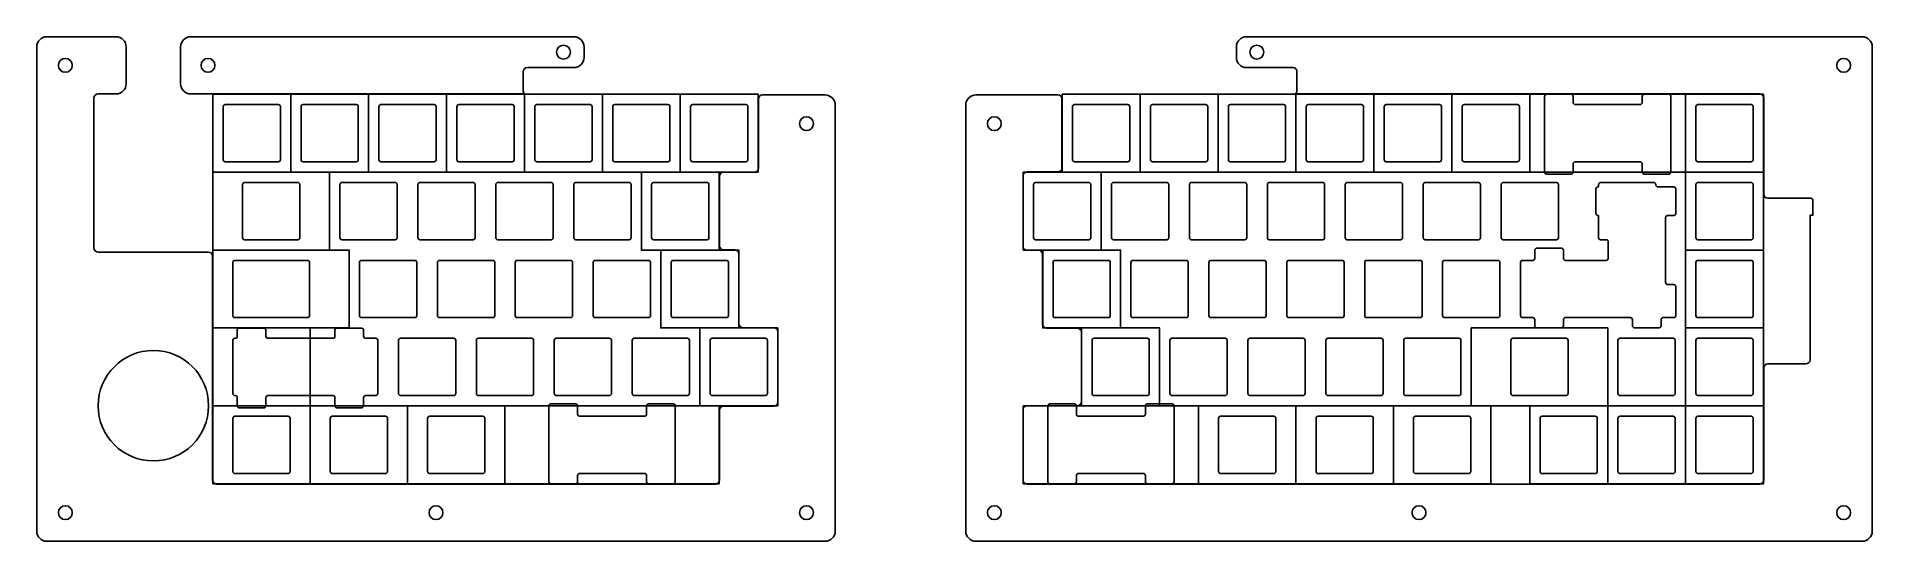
# Model space of a CAD drawing. Header units: millimetres. Extents: x 19 to 468, y 8 to 132.
import ezdxf

# ---------------------------------------------------------------- set-up
doc = ezdxf.new("R2010")
doc.units = ezdxf.units.MM
doc.layers.add('ref', color=150, linetype='Continuous')

msp = doc.modelspace()

# ---------------------------------------------------------------- linework, layer by layer
for p, q in [((21.67, 131.84), (38.54, 131.84)), ((56.84, 131.84), (150.46, 131.84)), ((314.95, 131.84), (465.4, 131.84)), ((19.17, 129.34), (19.17, 10.99)), ((41.04, 129.34), (41.04, 120.34)), ((54.34, 129.34), (54.34, 120.34)), ((152.96, 126.79), (152.96, 129.34)), ((312.45, 126.79), (312.45, 129.34)), ((467.9, 10.99), (467.9, 129.34)), ((138.11, 118.59), (138.11, 123.29)), ((139.11, 124.29), (150.46, 124.29)), ((314.95, 124.29), (326.26, 124.29)), ((327.26, 123.29), (327.26, 118.59)), ((33.17, 116.84), (33.17, 80.2)), ((34.17, 117.84), (38.54, 117.84)), ((56.84, 117.84), (61.15, 117.84)), ((138.44, 117.84), (61.15, 117.84)), ((196.6, 117.59), (211.87, 117.59)), ((248.78, 117.59), (268.81, 117.59)), ((326.92, 117.84), (440.36, 117.84)), ((441.36, 116.84), (441.36, 93.34)), ((195.6, 99.69), (195.6, 116.59)), ((214.37, 115.09), (214.37, 10.99)), ((246.28, 115.09), (246.28, 10.99)), ((269.81, 99.79), (269.81, 116.59)), ((261.28, 98.79), (268.81, 98.79)), ((186.08, 80.74), (186.08, 97.69)), ((187.08, 98.69), (194.6, 98.69)), ((260.28, 80.64), (260.28, 97.79)), ((452.88, 92.34), (442.36, 92.34)), ((453.38, 88.24), (453.38, 91.84)), ((452.68, 52.87), (452.68, 88.14)), ((452.73, 88.19), (453.33, 88.19)), ((61.15, 79.2), (34.17, 79.2)), ((62.15, 23.49), (62.15, 78.2)), ((189.84, 79.74), (187.08, 79.74)), ((190.84, 61.69), (190.84, 78.74)), ((264.05, 79.64), (261.28, 79.64)), ((265.05, 61.59), (265.05, 78.64)), ((199.37, 60.69), (191.84, 60.69)), ((200.37, 42.54), (200.37, 59.69)), ((273.57, 60.59), (266.05, 60.59)), ((274.57, 42.64), (274.57, 59.59)), ((441.36, 50.87), (441.36, 23.49)), ((442.36, 51.87), (451.68, 51.87)), ((186.08, 23.49), (186.08, 40.54)), ((187.08, 41.54), (199.37, 41.54)), ((260.28, 23.49), (260.28, 40.64)), ((261.28, 41.64), (273.57, 41.64)), ((63.15, 22.49), (185.08, 22.49)), ((440.36, 22.49), (261.28, 22.49)), ((21.67, 8.49), (211.87, 8.49)), ((248.78, 8.49), (465.4, 8.49))]:
    msp.add_line(p, q)
for centre, radius in [((26.17, 124.84), 1.7), ((61.04, 124.84), 1.7), ((147.96, 128.07), 1.7), ((317.45, 128.07), 1.7), ((460.9, 124.84), 1.7), ((207.37, 110.59), 1.7), ((253.28, 110.59), 1.7), ((47.69, 41.63), 13.5), ((26.17, 15.49), 1.7), ((116.77, 15.49), 1.7), ((207.37, 15.49), 1.7), ((253.28, 15.49), 1.7), ((357.09, 15.49), 1.7), ((460.9, 15.49), 1.7)]:
    msp.add_circle(centre, radius)
for centre, radius, start, end in [((21.67, 129.34), 2.5, 90, 180), ((38.54, 129.34), 2.5, 0, 90), ((56.84, 129.34), 2.5, 90, 180), ((150.46, 129.34), 2.5, 0, 90), ((314.95, 129.34), 2.5, 90, 180), ((465.4, 129.34), 2.5, 0, 90), ((150.46, 126.79), 2.5, 270, 0), ((314.95, 126.79), 2.5, 180, 270), ((139.11, 123.29), 1, 90, 180), ((326.26, 123.29), 1, 0, 90), ((34.17, 116.84), 1, 90, 180), ((38.54, 120.34), 2.5, 270, 0), ((56.84, 120.34), 2.5, 180, 270), ((139.11, 118.59), 1, 180, 228.5904), ((196.6, 116.59), 1, 90, 180), ((211.87, 115.09), 2.5, 0, 90), ((248.78, 115.09), 2.5, 90, 180), ((268.81, 116.59), 1, 360, 90), ((326.26, 118.59), 1, 311.4096, 0), ((440.36, 116.84), 1, 0, 90), ((194.6, 99.69), 1, 270, 360), ((261.28, 97.79), 1, 90, 180), ((268.81, 99.79), 1, 270, 360), ((187.08, 97.69), 1, 90, 180), ((442.36, 93.34), 1, 180, 270), ((452.88, 91.84), 0.5, 360, 90), ((452.73, 88.14), 0.05, 90, 180), ((453.33, 88.24), 0.05, 270, 360), ((34.17, 80.2), 1, 180, 270), ((61.15, 78.2), 1, 0, 90), ((187.08, 80.74), 1, 180, 270), ((189.84, 78.74), 1, 0, 90), ((261.28, 80.64), 1, 180, 270), ((264.05, 78.64), 1, 0, 90), ((191.84, 61.69), 1, 180, 270), ((199.37, 59.69), 1, 360, 90), ((266.05, 61.59), 1, 180, 270), ((273.57, 59.59), 1, 0, 90), ((442.36, 50.87), 1, 90, 180), ((451.68, 52.87), 1, 270, 360), ((187.08, 40.54), 1, 90, 180), ((199.37, 42.54), 1, 270, 360), ((261.28, 40.64), 1, 90, 180), ((273.57, 42.64), 1, 270, 0), ((63.15, 23.49), 1, 180, 270), ((185.08, 23.49), 1, 270, 0), ((261.28, 23.49), 1, 180, 270), ((440.36, 23.49), 1, 270, 0), ((21.67, 10.99), 2.5, 180, 270), ((211.87, 10.99), 2.5, 270, 0), ((248.78, 10.99), 2.5, 180, 270), ((465.4, 10.99), 2.5, 270, 0)]:
    msp.add_arc(centre, radius, start, end)
at = {"layer": 'ref'}
for p, q in [((387.77, 117.26), (387.77, 98.76)), ((394.27, 117.76), (388.27, 117.76)), ((394.77, 115.76), (394.77, 117.26)), ((411.65, 117.26), (411.65, 115.76)), ((418.15, 117.76), (412.15, 117.76)), ((418.65, 98.76), (418.65, 117.26)), ((64.73, 114.76), (64.73, 101.76)), ((65.23, 115.26), (78.23, 115.26)), ((78.73, 114.76), (78.73, 101.76)), ((83.78, 114.76), (83.78, 101.76)), ((84.28, 115.26), (97.28, 115.26)), ((97.78, 114.76), (97.78, 101.76)), ((102.83, 114.76), (102.83, 101.76)), ((103.33, 115.26), (116.33, 115.26)), ((116.83, 114.76), (116.83, 101.76)), ((121.88, 114.76), (121.88, 101.76)), ((122.38, 115.26), (135.38, 115.26)), ((135.88, 114.76), (135.88, 101.76)), ((140.93, 114.76), (140.93, 101.76)), ((141.43, 115.26), (154.43, 115.26)), ((154.93, 114.76), (154.93, 101.76)), ((159.98, 114.76), (159.98, 101.76)), ((160.48, 115.26), (173.48, 115.26)), ((173.98, 114.76), (173.98, 101.76)), ((179.03, 114.76), (179.03, 101.76)), ((179.53, 115.26), (192.53, 115.26)), ((193.03, 114.76), (193.03, 101.76)), ((272.38, 114.76), (272.38, 101.76)), ((272.88, 115.26), (285.88, 115.26)), ((286.38, 114.76), (286.38, 101.76)), ((291.43, 114.76), (291.43, 101.76)), ((291.93, 115.26), (304.93, 115.26)), ((305.43, 114.76), (305.43, 101.76)), ((310.48, 114.76), (310.48, 101.76)), ((310.98, 115.26), (323.98, 115.26)), ((324.48, 114.76), (324.48, 101.76)), ((329.53, 114.76), (329.53, 101.76)), ((330.03, 115.26), (343.03, 115.26)), ((343.53, 114.76), (343.53, 101.76)), ((348.58, 114.76), (348.58, 101.76)), ((349.08, 115.26), (362.08, 115.26)), ((362.58, 114.76), (362.58, 101.76)), ((367.63, 114.76), (367.63, 101.76)), ((368.13, 115.26), (381.13, 115.26)), ((381.63, 114.76), (381.63, 101.76)), ((411.15, 115.26), (395.27, 115.26)), ((424.78, 114.76), (424.78, 101.76)), ((425.28, 115.26), (438.28, 115.26)), ((438.78, 114.76), (438.78, 101.76)), ((65.23, 101.26), (78.23, 101.26)), ((84.28, 101.26), (97.28, 101.26)), ((103.33, 101.26), (116.33, 101.26)), ((122.38, 101.26), (135.38, 101.26)), ((141.43, 101.26), (154.43, 101.26)), ((160.48, 101.26), (173.48, 101.26)), ((179.53, 101.26), (192.53, 101.26)), ((272.88, 101.26), (285.88, 101.26)), ((291.93, 101.26), (304.93, 101.26)), ((310.98, 101.26), (323.98, 101.26)), ((330.03, 101.26), (343.03, 101.26)), ((349.08, 101.26), (362.08, 101.26)), ((368.13, 101.26), (381.13, 101.26)), ((394.77, 98.76), (394.77, 100.76)), ((395.27, 101.26), (411.15, 101.26)), ((411.65, 100.76), (411.65, 98.76)), ((425.28, 101.26), (438.28, 101.26)), ((69.49, 95.71), (69.49, 82.71)), ((69.99, 96.21), (82.99, 96.21)), ((83.49, 95.71), (83.49, 82.71)), ((93.3, 95.71), (93.3, 82.71)), ((93.8, 96.21), (106.8, 96.21)), ((107.3, 95.71), (107.3, 82.71)), ((112.35, 95.71), (112.35, 82.71)), ((112.85, 96.21), (125.85, 96.21)), ((126.35, 95.71), (126.35, 82.71)), ((131.4, 95.71), (131.4, 82.71)), ((131.9, 96.21), (144.9, 96.21)), ((145.4, 95.71), (145.4, 82.71)), ((150.45, 95.71), (150.45, 82.71)), ((150.95, 96.21), (163.95, 96.21)), ((164.45, 95.71), (164.45, 82.71)), ((169.5, 95.71), (169.5, 82.71)), ((170, 96.21), (183, 96.21)), ((183.5, 95.71), (183.5, 82.71)), ((262.86, 95.71), (262.86, 82.71)), ((263.36, 96.21), (276.36, 96.21)), ((276.86, 95.71), (276.86, 82.71)), ((281.91, 95.71), (281.91, 82.71)), ((282.41, 96.21), (295.41, 96.21)), ((295.91, 95.71), (295.91, 82.71)), ((300.96, 95.71), (300.96, 82.71)), ((301.46, 96.21), (314.46, 96.21)), ((314.96, 95.71), (314.96, 82.71)), ((320.01, 95.71), (320.01, 82.71)), ((320.51, 96.21), (333.51, 96.21)), ((334.01, 95.71), (334.01, 82.71)), ((339.06, 95.71), (339.06, 82.71)), ((339.56, 96.21), (352.56, 96.21)), ((353.06, 95.71), (353.06, 82.71)), ((358.11, 95.71), (358.11, 82.71)), ((358.61, 96.21), (371.61, 96.21)), ((372.11, 95.71), (372.11, 82.71)), ((377.16, 95.71), (377.16, 82.71)), ((377.66, 96.21), (390.66, 96.21)), ((388.27, 98.26), (394.27, 98.26)), ((391.16, 95.71), (391.16, 82.71)), ((400.35, 94.63), (400.35, 88.63)), ((400.97, 95.13), (400.85, 95.13)), ((400.97, 95.71), (400.97, 95.13)), ((401.47, 96.21), (414.47, 96.21)), ((412.15, 98.26), (418.15, 98.26)), ((414.97, 95.71), (414.97, 95.63)), ((419.35, 95.13), (415.47, 95.13)), ((419.85, 88.63), (419.85, 94.63)), ((424.78, 95.71), (424.78, 82.71)), ((425.28, 96.21), (438.28, 96.21)), ((438.78, 95.71), (438.78, 82.71)), ((400.85, 88.13), (400.97, 88.13)), ((400.97, 88.13), (400.97, 82.71)), ((417.35, 71.75), (417.35, 87.63)), ((417.85, 88.13), (419.35, 88.13)), ((69.99, 82.21), (82.99, 82.21)), ((93.8, 82.21), (106.8, 82.21)), ((112.85, 82.21), (125.85, 82.21)), ((131.9, 82.21), (144.9, 82.21)), ((150.95, 82.21), (163.95, 82.21)), ((170, 82.21), (183, 82.21)), ((263.36, 82.21), (276.36, 82.21)), ((282.41, 82.21), (295.41, 82.21)), ((301.46, 82.21), (314.46, 82.21)), ((320.51, 82.21), (333.51, 82.21)), ((339.56, 82.21), (352.56, 82.21)), ((358.61, 82.21), (371.61, 82.21)), ((377.66, 82.21), (390.66, 82.21)), ((401.47, 82.21), (402.85, 82.21)), ((403.35, 81.71), (403.35, 77.66)), ((425.28, 82.21), (438.28, 82.21)), ((67.11, 76.66), (67.11, 63.66)), ((67.61, 77.16), (85.37, 77.16)), ((85.87, 76.66), (85.87, 63.66)), ((98.07, 76.66), (98.07, 63.66)), ((98.57, 77.16), (111.57, 77.16)), ((112.07, 76.66), (112.07, 63.66)), ((117.12, 76.66), (117.12, 63.66)), ((117.62, 77.16), (130.62, 77.16)), ((131.12, 76.66), (131.12, 63.66)), ((136.17, 76.66), (136.17, 63.66)), ((136.67, 77.16), (149.67, 77.16)), ((150.17, 76.66), (150.17, 63.66)), ((155.22, 76.66), (155.22, 63.66)), ((155.72, 77.16), (168.72, 77.16)), ((169.22, 76.66), (169.22, 63.66)), ((174.27, 76.66), (174.27, 63.66)), ((174.77, 77.16), (187.77, 77.16)), ((188.27, 76.66), (188.27, 63.66)), ((267.62, 76.66), (267.62, 63.66)), ((268.12, 77.16), (281.12, 77.16)), ((281.62, 76.66), (281.62, 63.66)), ((286.67, 76.66), (286.67, 63.66)), ((287.17, 77.16), (300.17, 77.16)), ((300.67, 76.66), (300.67, 63.66)), ((305.72, 76.66), (305.72, 63.66)), ((306.22, 77.16), (319.22, 77.16)), ((319.72, 76.66), (319.72, 63.66)), ((324.77, 76.66), (324.77, 63.66)), ((325.27, 77.16), (338.27, 77.16)), ((338.77, 76.66), (338.77, 63.66)), ((343.82, 76.66), (343.82, 63.66)), ((344.32, 77.16), (357.32, 77.16)), ((357.82, 76.66), (357.82, 63.66)), ((362.87, 76.66), (362.87, 63.66)), ((363.37, 77.16), (376.37, 77.16)), ((376.87, 76.66), (376.87, 63.66)), ((381.92, 76.66), (381.92, 63.66)), ((382.42, 77.16), (384.89, 77.16)), ((385.39, 79.66), (385.39, 77.66)), ((391.89, 80.16), (385.89, 80.16)), ((392.39, 77.66), (392.39, 79.66)), ((392.89, 77.16), (402.85, 77.16)), ((424.78, 76.66), (424.78, 63.66)), ((425.28, 77.16), (438.28, 77.16)), ((438.78, 76.66), (438.78, 63.66)), ((419.35, 71.25), (417.85, 71.25)), ((419.85, 63.66), (419.85, 70.75)), ((67.61, 63.16), (85.37, 63.16)), ((98.57, 63.16), (111.57, 63.16)), ((117.62, 63.16), (130.62, 63.16)), ((136.67, 63.16), (149.67, 63.16)), ((155.72, 63.16), (168.72, 63.16)), ((174.77, 63.16), (187.77, 63.16)), ((268.12, 63.16), (281.12, 63.16)), ((287.17, 63.16), (300.17, 63.16)), ((306.22, 63.16), (319.22, 63.16)), ((325.27, 63.16), (338.27, 63.16)), ((344.32, 63.16), (357.32, 63.16)), ((363.37, 63.16), (376.37, 63.16)), ((382.42, 63.16), (384.89, 63.16)), ((392.89, 63.16), (408.77, 63.16)), ((416.77, 63.16), (419.35, 63.16)), ((425.28, 63.16), (438.28, 63.16)), ((68.2, 60.11), (68.2, 58.61)), ((74.7, 60.61), (68.7, 60.61)), ((75.2, 58.61), (75.2, 60.11)), ((92.07, 60.11), (92.07, 58.61)), ((98.57, 60.61), (92.57, 60.61)), ((99.07, 60.11), (99.07, 58.61)), ((385.39, 61.16), (385.39, 62.66)), ((385.89, 60.66), (391.89, 60.66)), ((392.39, 61.16), (392.39, 62.66)), ((409.27, 62.66), (409.27, 61.16)), ((409.77, 60.66), (415.77, 60.66)), ((416.27, 61.16), (416.27, 62.66)), ((67.11, 57.61), (67.11, 44.61)), ((67.61, 58.11), (67.7, 58.11)), ((75.7, 58.11), (91.57, 58.11)), ((99.57, 58.11), (102.04, 58.11)), ((102.54, 57.61), (102.54, 44.61)), ((107.59, 57.61), (107.59, 44.61)), ((108.09, 58.11), (121.09, 58.11)), ((121.59, 57.61), (121.59, 44.61)), ((126.64, 57.61), (126.64, 44.61)), ((127.14, 58.11), (140.14, 58.11)), ((140.64, 57.61), (140.64, 44.61)), ((145.69, 57.61), (145.69, 44.61)), ((146.19, 58.11), (159.19, 58.11)), ((159.69, 57.61), (159.69, 44.61)), ((164.74, 57.61), (164.74, 44.61)), ((165.24, 58.11), (178.24, 58.11)), ((178.74, 57.61), (178.74, 44.61)), ((183.79, 57.61), (183.79, 44.61)), ((184.29, 58.11), (197.29, 58.11)), ((197.79, 57.61), (197.79, 44.61)), ((277.15, 57.61), (277.15, 44.61)), ((277.65, 58.11), (290.65, 58.11)), ((291.15, 57.61), (291.15, 44.61)), ((296.2, 57.61), (296.2, 44.61)), ((296.7, 58.11), (309.7, 58.11)), ((310.2, 57.61), (310.2, 44.61)), ((315.25, 57.61), (315.25, 44.61)), ((315.75, 58.11), (328.75, 58.11)), ((329.25, 57.61), (329.25, 44.61)), ((334.3, 57.61), (334.3, 44.61)), ((334.8, 58.11), (347.8, 58.11)), ((348.3, 57.61), (348.3, 44.61)), ((353.35, 57.61), (353.35, 44.61)), ((353.85, 58.11), (366.85, 58.11)), ((367.35, 57.61), (367.35, 44.61)), ((379.54, 57.61), (379.54, 44.61)), ((380.04, 58.11), (393.04, 58.11)), ((393.54, 57.61), (393.54, 44.61)), ((405.73, 57.61), (405.73, 44.61)), ((406.23, 58.11), (419.23, 58.11)), ((419.73, 57.61), (419.73, 44.61)), ((424.78, 57.61), (424.78, 44.61)), ((425.28, 58.11), (438.28, 58.11)), ((438.78, 57.61), (438.78, 44.61)), ((67.61, 44.11), (67.7, 44.11)), ((68.2, 43.61), (68.2, 41.61)), ((68.7, 41.11), (74.7, 41.11)), ((75.2, 41.61), (75.2, 43.61)), ((75.7, 44.11), (91.57, 44.11)), ((92.07, 43.61), (92.07, 41.61)), ((92.57, 41.11), (98.57, 41.11)), ((99.07, 41.61), (99.07, 43.61)), ((99.57, 44.11), (102.04, 44.11)), ((108.09, 44.11), (121.09, 44.11)), ((127.14, 44.11), (140.14, 44.11)), ((144.4, 41.56), (144.4, 23.06)), ((150.9, 42.06), (144.9, 42.06)), ((146.19, 44.11), (159.19, 44.11)), ((151.4, 39.56), (151.4, 41.56)), ((165.24, 44.11), (178.24, 44.11)), ((168.27, 41.56), (168.27, 39.56)), ((174.77, 42.06), (168.77, 42.06)), ((175.27, 23.06), (175.27, 41.56)), ((184.29, 44.11), (197.29, 44.11)), ((266.33, 41.56), (266.33, 23.06)), ((272.83, 42.06), (266.83, 42.06)), ((273.33, 39.56), (273.33, 41.56)), ((277.65, 44.11), (290.65, 44.11)), ((290.2, 41.56), (290.2, 39.56)), ((296.7, 42.06), (290.7, 42.06)), ((296.7, 44.11), (309.7, 44.11)), ((297.2, 23.06), (297.2, 41.56)), ((315.75, 44.11), (328.75, 44.11)), ((334.8, 44.11), (347.8, 44.11)), ((353.85, 44.11), (366.85, 44.11)), ((380.04, 44.11), (393.04, 44.11)), ((406.23, 44.11), (419.23, 44.11)), ((425.28, 44.11), (438.28, 44.11)), ((67.11, 38.56), (67.11, 25.56)), ((67.61, 39.06), (80.61, 39.06)), ((81.11, 38.56), (81.11, 25.56)), ((90.92, 38.56), (90.92, 25.56)), ((91.42, 39.06), (104.42, 39.06)), ((104.92, 38.56), (104.92, 25.56)), ((114.73, 38.56), (114.73, 25.56)), ((115.23, 39.06), (128.23, 39.06)), ((128.73, 38.56), (128.73, 25.56)), ((167.77, 39.06), (151.9, 39.06)), ((289.7, 39.06), (273.83, 39.06)), ((308.1, 38.56), (308.1, 25.56)), ((308.6, 39.06), (321.6, 39.06)), ((322.1, 38.56), (322.1, 25.56)), ((331.92, 38.56), (331.92, 25.56)), ((332.42, 39.06), (345.42, 39.06)), ((345.92, 38.56), (345.92, 25.56)), ((355.73, 38.56), (355.73, 25.56)), ((356.23, 39.06), (369.23, 39.06)), ((369.73, 38.56), (369.73, 25.56)), ((386.68, 38.56), (386.68, 25.56)), ((387.18, 39.06), (400.18, 39.06)), ((400.68, 38.56), (400.68, 25.56)), ((405.73, 38.56), (405.73, 25.56)), ((406.23, 39.06), (419.23, 39.06)), ((419.73, 38.56), (419.73, 25.56)), ((424.78, 38.56), (424.78, 25.56)), ((425.28, 39.06), (438.28, 39.06)), ((438.78, 38.56), (438.78, 25.56)), ((67.61, 25.06), (80.61, 25.06)), ((91.42, 25.06), (104.42, 25.06)), ((115.23, 25.06), (128.23, 25.06)), ((144.9, 22.56), (150.9, 22.56)), ((151.4, 23.06), (151.4, 24.56)), ((151.9, 25.06), (167.77, 25.06)), ((168.27, 24.56), (168.27, 23.06)), ((168.77, 22.56), (174.77, 22.56)), ((266.83, 22.56), (272.83, 22.56)), ((273.33, 23.06), (273.33, 24.56)), ((273.83, 25.06), (289.7, 25.06)), ((290.2, 24.56), (290.2, 23.06)), ((290.7, 22.56), (296.7, 22.56)), ((308.6, 25.06), (321.6, 25.06)), ((332.42, 25.06), (345.42, 25.06)), ((356.23, 25.06), (369.23, 25.06)), ((387.18, 25.06), (400.18, 25.06)), ((406.23, 25.06), (419.23, 25.06)), ((425.28, 25.06), (438.28, 25.06))]:
    msp.add_line(p, q, dxfattribs=at)
for points in [[(62.2, 117.79), (81.25, 117.79), (81.25, 98.74), (62.2, 98.74)], [(81.25, 117.79), (100.3, 117.79), (100.3, 98.74), (81.25, 98.74)], [(100.3, 117.79), (119.35, 117.79), (119.35, 98.74), (100.3, 98.74)], [(119.35, 117.79), (138.4, 117.79), (138.4, 98.74), (119.35, 98.74)], [(138.4, 117.79), (157.45, 117.79), (157.45, 98.74), (138.4, 98.74)], [(157.45, 117.79), (176.5, 117.79), (176.5, 98.74), (157.45, 98.74)], [(176.5, 117.79), (195.55, 117.79), (195.55, 98.74), (176.5, 98.74)], [(269.86, 117.79), (288.91, 117.79), (288.91, 98.74), (269.86, 98.74)], [(288.91, 117.79), (307.96, 117.79), (307.96, 98.74), (288.91, 98.74)], [(307.96, 117.79), (327.01, 117.79), (327.01, 98.74), (307.96, 98.74)], [(327.01, 117.79), (346.06, 117.79), (346.06, 98.74), (327.01, 98.74)], [(346.06, 117.79), (365.11, 117.79), (365.11, 98.74), (346.06, 98.74)], [(365.11, 117.79), (384.16, 117.79), (384.16, 98.74), (365.11, 98.74)], [(384.16, 117.79), (422.26, 117.79), (422.26, 98.74), (384.16, 98.74)], [(422.26, 117.79), (441.31, 117.79), (441.31, 98.74), (422.26, 98.74)], [(62.2, 98.74), (90.78, 98.74), (90.78, 79.69), (62.2, 79.69)], [(166.98, 98.74), (186.03, 98.74), (186.03, 79.69), (166.98, 79.69)], [(260.33, 98.74), (279.38, 98.74), (279.38, 79.69), (260.33, 79.69)], [(422.26, 98.74), (441.31, 98.74), (441.31, 79.69), (422.26, 79.69)], [(62.2, 79.69), (95.54, 79.69), (95.54, 60.64), (62.2, 60.64)], [(171.74, 79.69), (190.79, 79.69), (190.79, 60.64), (171.74, 60.64)], [(265.1, 79.69), (284.15, 79.69), (284.15, 60.64), (265.1, 60.64)], [(422.26, 79.69), (441.31, 79.69), (441.31, 60.64), (422.26, 60.64)], [(62.2, 60.64), (86.02, 60.64), (86.02, 41.59), (62.2, 41.59)], [(181.27, 60.64), (200.32, 60.64), (200.32, 41.59), (181.27, 41.59)], [(274.62, 60.64), (293.67, 60.64), (293.67, 41.59), (274.62, 41.59)], [(369.87, 60.64), (403.21, 60.64), (403.21, 41.59), (369.87, 41.59)], [(422.26, 60.64), (441.31, 60.64), (441.31, 41.59), (422.26, 41.59)], [(62.2, 41.59), (86.02, 41.59), (86.02, 22.54), (62.2, 22.54)], [(86.02, 41.59), (109.83, 41.59), (109.83, 22.54), (86.02, 22.54)], [(109.83, 41.59), (133.64, 41.59), (133.64, 22.54), (109.83, 22.54)], [(133.64, 41.59), (186.03, 41.59), (186.03, 22.54), (133.64, 22.54)], [(260.33, 41.59), (303.2, 41.59), (303.2, 22.54), (260.33, 22.54)], [(303.2, 41.59), (327.01, 41.59), (327.01, 22.54), (303.2, 22.54)], [(327.01, 41.59), (350.82, 41.59), (350.82, 22.54), (327.01, 22.54)], [(350.82, 41.59), (374.63, 41.59), (374.63, 22.54), (350.82, 22.54)], [(384.16, 41.59), (403.21, 41.59), (403.21, 22.54), (384.16, 22.54)], [(403.21, 41.59), (422.26, 41.59), (422.26, 22.54), (403.21, 22.54)], [(422.26, 41.59), (441.31, 41.59), (441.31, 22.54), (422.26, 22.54)]]:
    msp.add_lwpolyline(points, close=True, dxfattribs=at)
for centre, start, end in [((388.27, 117.26), 90, 180), ((394.27, 117.26), 0, 90), ((412.15, 117.26), 90, 180), ((418.15, 117.26), 0, 90), ((65.23, 114.76), 90, 180), ((78.23, 114.76), 0, 90), ((84.28, 114.76), 90, 180), ((97.28, 114.76), 0, 90), ((103.33, 114.76), 90, 180), ((116.33, 114.76), 0, 90), ((122.38, 114.76), 90, 180), ((135.38, 114.76), 0, 90), ((141.43, 114.76), 90, 180), ((154.43, 114.76), 0, 90), ((160.48, 114.76), 90, 180), ((173.48, 114.76), 0, 90), ((179.53, 114.76), 90, 180), ((192.53, 114.76), 0, 90), ((272.88, 114.76), 90, 180), ((285.88, 114.76), 0, 90), ((291.93, 114.76), 90, 180), ((304.93, 114.76), 0, 90), ((310.98, 114.76), 90, 180), ((323.98, 114.76), 0, 90), ((330.03, 114.76), 90, 180), ((343.03, 114.76), 0, 90), ((349.08, 114.76), 90, 180), ((362.08, 114.76), 0, 90), ((368.13, 114.76), 90, 180), ((381.13, 114.76), 0, 90), ((395.27, 115.76), 180, 270), ((411.15, 115.76), 270, 0), ((425.28, 114.76), 90, 180), ((438.28, 114.76), 0, 90), ((65.23, 101.76), 180, 270), ((78.23, 101.76), 270, 0), ((84.28, 101.76), 180, 270), ((97.28, 101.76), 270, 0), ((103.33, 101.76), 180, 270), ((116.33, 101.76), 270, 0), ((122.38, 101.76), 180, 270), ((135.38, 101.76), 270, 0), ((141.43, 101.76), 180, 270), ((154.43, 101.76), 270, 0), ((160.48, 101.76), 180, 270), ((173.48, 101.76), 270, 0), ((179.53, 101.76), 180, 270), ((192.53, 101.76), 270, 0), ((272.88, 101.76), 180, 270), ((285.88, 101.76), 270, 0), ((291.93, 101.76), 180, 270), ((304.93, 101.76), 270, 0), ((310.98, 101.76), 180, 270), ((323.98, 101.76), 270, 0), ((330.03, 101.76), 180, 270), ((343.03, 101.76), 270, 0), ((349.08, 101.76), 180, 270), ((362.08, 101.76), 270, 0), ((368.13, 101.76), 180, 270), ((381.13, 101.76), 270, 0), ((388.27, 98.76), 180, 270), ((394.27, 98.76), 270, 0), ((395.27, 100.76), 90, 180), ((411.15, 100.76), 0, 90), ((412.15, 98.76), 180, 270), ((418.15, 98.76), 270, 0), ((425.28, 101.76), 180, 270), ((438.28, 101.76), 270, 0), ((69.99, 95.71), 90, 180), ((82.99, 95.71), 0, 90), ((93.8, 95.71), 90, 180), ((106.8, 95.71), 0, 90), ((112.85, 95.71), 90, 180), ((125.85, 95.71), 0, 90), ((131.9, 95.71), 90, 180), ((144.9, 95.71), 0, 90), ((150.95, 95.71), 90, 180), ((163.95, 95.71), 0, 90), ((170, 95.71), 90, 180), ((183, 95.71), 0, 90), ((263.36, 95.71), 90, 180), ((276.36, 95.71), 0, 90), ((282.41, 95.71), 90, 180), ((295.41, 95.71), 0, 90), ((301.46, 95.71), 90, 180), ((314.46, 95.71), 0, 90), ((320.51, 95.71), 90, 180), ((333.51, 95.71), 0, 90), ((339.56, 95.71), 90, 180), ((352.56, 95.71), 0, 90), ((358.61, 95.71), 90, 180), ((371.61, 95.71), 0, 90), ((377.66, 95.71), 90, 180), ((390.66, 95.71), 0, 90), ((400.85, 94.63), 90, 180), ((401.47, 95.71), 90, 180), ((414.47, 95.71), 0, 90), ((415.47, 95.63), 180, 270), ((419.35, 94.63), 0, 90), ((425.28, 95.71), 90, 180), ((438.28, 95.71), 0, 90), ((400.85, 88.63), 180, 270), ((417.85, 87.63), 90, 180), ((419.35, 88.63), 270, 0), ((69.99, 82.71), 180, 270), ((82.99, 82.71), 270, 0), ((93.8, 82.71), 180, 270), ((106.8, 82.71), 270, 0), ((112.85, 82.71), 180, 270), ((125.85, 82.71), 270, 0), ((131.9, 82.71), 180, 270), ((144.9, 82.71), 270, 0), ((150.95, 82.71), 180, 270), ((163.95, 82.71), 270, 0), ((170, 82.71), 180, 270), ((183, 82.71), 270, 0), ((263.36, 82.71), 180, 270), ((276.36, 82.71), 270, 0), ((282.41, 82.71), 180, 270), ((295.41, 82.71), 270, 0), ((301.46, 82.71), 180, 270), ((314.46, 82.71), 270, 0), ((320.51, 82.71), 180, 270), ((333.51, 82.71), 270, 0), ((339.56, 82.71), 180, 270), ((352.56, 82.71), 270, 0), ((358.61, 82.71), 180, 270), ((371.61, 82.71), 270, 0), ((377.66, 82.71), 180, 270), ((390.66, 82.71), 270, 0), ((401.47, 82.71), 180, 270), ((402.85, 81.71), 0, 90), ((425.28, 82.71), 180, 270), ((438.28, 82.71), 270, 0), ((67.61, 76.66), 90, 180), ((85.37, 76.66), 0, 90), ((98.57, 76.66), 90, 180), ((111.57, 76.66), 0, 90), ((117.62, 76.66), 90, 180), ((130.62, 76.66), 0, 90), ((136.67, 76.66), 90, 180), ((149.67, 76.66), 0, 90), ((155.72, 76.66), 90, 180), ((168.72, 76.66), 0, 90), ((174.77, 76.66), 90, 180), ((187.77, 76.66), 0, 90), ((268.12, 76.66), 90, 180), ((281.12, 76.66), 0, 90), ((287.17, 76.66), 90, 180), ((300.17, 76.66), 0, 90), ((306.22, 76.66), 90, 180), ((319.22, 76.66), 0, 90), ((325.27, 76.66), 90, 180), ((338.27, 76.66), 0, 90), ((344.32, 76.66), 90, 180), ((357.32, 76.66), 0, 90), ((363.37, 76.66), 90, 180), ((376.37, 76.66), 0, 90), ((382.42, 76.66), 90, 180), ((384.89, 77.66), 270, 0), ((385.89, 79.66), 90, 180), ((391.89, 79.66), 0, 90), ((392.89, 77.66), 180, 270), ((402.85, 77.66), 270, 0), ((425.28, 76.66), 90, 180), ((438.28, 76.66), 0, 90), ((417.85, 71.75), 180, 270), ((419.35, 70.75), 0, 90), ((67.61, 63.66), 180, 270), ((85.37, 63.66), 270, 0), ((98.57, 63.66), 180, 270), ((111.57, 63.66), 270, 0), ((117.62, 63.66), 180, 270), ((130.62, 63.66), 270, 0), ((136.67, 63.66), 180, 270), ((149.67, 63.66), 270, 0), ((155.72, 63.66), 180, 270), ((168.72, 63.66), 270, 0), ((174.77, 63.66), 180, 270), ((187.77, 63.66), 270, 0), ((268.12, 63.66), 180, 270), ((281.12, 63.66), 270, 0), ((287.17, 63.66), 180, 270), ((300.17, 63.66), 270, 0), ((306.22, 63.66), 180, 270), ((319.22, 63.66), 270, 0), ((325.27, 63.66), 180, 270), ((338.27, 63.66), 270, 0), ((344.32, 63.66), 180, 270), ((357.32, 63.66), 270, 0), ((363.37, 63.66), 180, 270), ((376.37, 63.66), 270, 0), ((382.42, 63.66), 180, 270), ((384.89, 62.66), 0, 90), ((392.89, 62.66), 90, 180), ((408.77, 62.66), 0, 90), ((416.77, 62.66), 90, 180), ((419.35, 63.66), 270, 0), ((425.28, 63.66), 180, 270), ((438.28, 63.66), 270, 0), ((67.7, 58.61), 270, 0), ((68.7, 60.11), 90, 180), ((74.7, 60.11), 0, 90), ((75.7, 58.61), 180, 270), ((91.57, 58.61), 270, 0), ((92.57, 60.11), 90, 180), ((98.57, 60.11), 0, 90), ((99.57, 58.61), 180, 270), ((385.89, 61.16), 180, 270), ((391.89, 61.16), 270, 0), ((409.77, 61.16), 180, 270), ((415.77, 61.16), 270, 0), ((67.61, 57.61), 90, 180), ((102.04, 57.61), 0, 90), ((108.09, 57.61), 90, 180), ((121.09, 57.61), 0, 90), ((127.14, 57.61), 90, 180), ((140.14, 57.61), 0, 90), ((146.19, 57.61), 90, 180), ((159.19, 57.61), 0, 90), ((165.24, 57.61), 90, 180), ((178.24, 57.61), 0, 90), ((184.29, 57.61), 90, 180), ((197.29, 57.61), 0, 90), ((277.65, 57.61), 90, 180), ((290.65, 57.61), 0, 90), ((296.7, 57.61), 90, 180), ((309.7, 57.61), 0, 90), ((315.75, 57.61), 90, 180), ((328.75, 57.61), 0, 90), ((334.8, 57.61), 90, 180), ((347.8, 57.61), 0, 90), ((353.85, 57.61), 90, 180), ((366.85, 57.61), 0, 90), ((380.04, 57.61), 90, 180), ((393.04, 57.61), 0, 90), ((406.23, 57.61), 90, 180), ((419.23, 57.61), 0, 90), ((425.28, 57.61), 90, 180), ((438.28, 57.61), 0, 90), ((67.61, 44.61), 180, 270), ((67.7, 43.61), 0, 90), ((68.7, 41.61), 180, 270), ((74.7, 41.61), 270, 0), ((75.7, 43.61), 90, 180), ((91.57, 43.61), 0, 90), ((92.57, 41.61), 180, 270), ((98.57, 41.61), 270, 0), ((99.57, 43.61), 90, 180), ((102.04, 44.61), 270, 0), ((108.09, 44.61), 180, 270), ((121.09, 44.61), 270, 0), ((127.14, 44.61), 180, 270), ((140.14, 44.61), 270, 0), ((144.9, 41.56), 90, 180), ((146.19, 44.61), 180, 270), ((150.9, 41.56), 0, 90), ((159.19, 44.61), 270, 0), ((165.24, 44.61), 180, 270), ((168.77, 41.56), 90, 180), ((174.77, 41.56), 0, 90), ((178.24, 44.61), 270, 0), ((184.29, 44.61), 180, 270), ((197.29, 44.61), 270, 0), ((266.83, 41.56), 90, 180), ((272.83, 41.56), 0, 90), ((277.65, 44.61), 180, 270), ((290.7, 41.56), 90, 180), ((290.65, 44.61), 270, 0), ((296.7, 44.61), 180, 270), ((296.7, 41.56), 0, 90), ((309.7, 44.61), 270, 0), ((315.75, 44.61), 180, 270), ((328.75, 44.61), 270, 0), ((334.8, 44.61), 180, 270), ((347.8, 44.61), 270, 0), ((353.85, 44.61), 180, 270), ((366.85, 44.61), 270, 0), ((380.04, 44.61), 180, 270), ((393.04, 44.61), 270, 0), ((406.23, 44.61), 180, 270), ((419.23, 44.61), 270, 0), ((425.28, 44.61), 180, 270), ((438.28, 44.61), 270, 0), ((67.61, 38.56), 90, 180), ((80.61, 38.56), 0, 90), ((91.42, 38.56), 90, 180), ((104.42, 38.56), 0, 90), ((115.23, 38.56), 90, 180), ((128.23, 38.56), 0, 90), ((151.9, 39.56), 180, 270), ((167.77, 39.56), 270, 0), ((273.83, 39.56), 180, 270), ((289.7, 39.56), 270, 0), ((308.6, 38.56), 90, 180), ((321.6, 38.56), 0, 90), ((332.42, 38.56), 90, 180), ((345.42, 38.56), 0, 90), ((356.23, 38.56), 90, 180), ((369.23, 38.56), 0, 90), ((387.18, 38.56), 90, 180), ((400.18, 38.56), 0, 90), ((406.23, 38.56), 90, 180), ((419.23, 38.56), 0, 90), ((425.28, 38.56), 90, 180), ((438.28, 38.56), 0, 90), ((67.61, 25.56), 180, 270), ((80.61, 25.56), 270, 0), ((91.42, 25.56), 180, 270), ((104.42, 25.56), 270, 0), ((115.23, 25.56), 180, 270), ((128.23, 25.56), 270, 0), ((144.9, 23.06), 180, 270), ((150.9, 23.06), 270, 0), ((151.9, 24.56), 90, 180), ((167.77, 24.56), 0, 90), ((168.77, 23.06), 180, 270), ((174.77, 23.06), 270, 0), ((266.83, 23.06), 180, 270), ((272.83, 23.06), 270, 0), ((273.83, 24.56), 90, 180), ((289.7, 24.56), 0, 90), ((290.7, 23.06), 180, 270), ((296.7, 23.06), 270, 0), ((308.6, 25.56), 180, 270), ((321.6, 25.56), 270, 0), ((332.42, 25.56), 180, 270), ((345.42, 25.56), 270, 0), ((356.23, 25.56), 180, 270), ((369.23, 25.56), 270, 0), ((387.18, 25.56), 180, 270), ((400.18, 25.56), 270, 0), ((406.23, 25.56), 180, 270), ((419.23, 25.56), 270, 0), ((425.28, 25.56), 180, 270), ((438.28, 25.56), 270, 0)]:
    msp.add_arc(centre, 0.5, start, end, dxfattribs=at)

doc.saveas('drawing.dxf')
